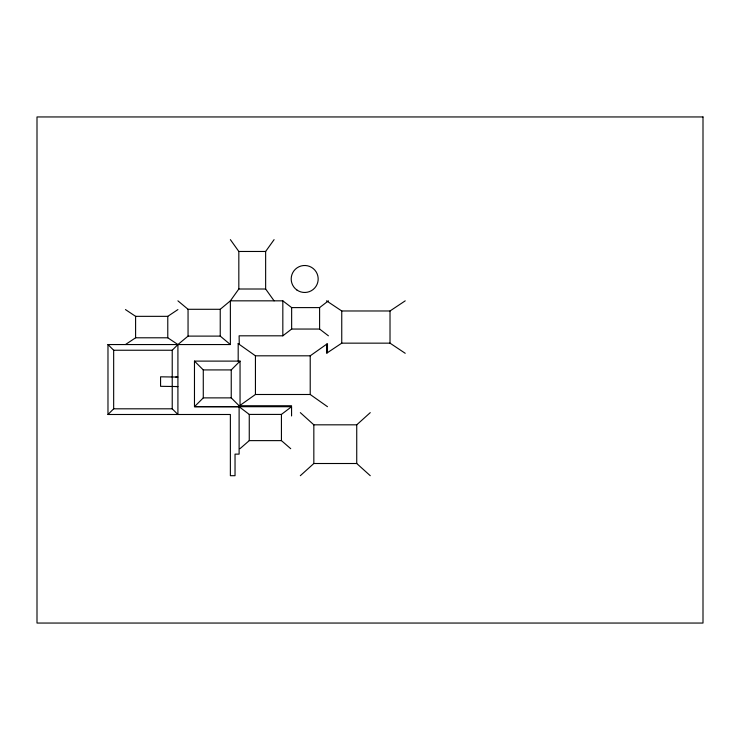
<?xml version="1.0" encoding="UTF-8"?>
<svg xmlns="http://www.w3.org/2000/svg" width="740" height="740" viewBox="0 0 740 740"><rect width="100%" height="100%" fill="white"/><g stroke="black" fill="none" stroke-linecap="round" stroke-linejoin="round"><path stroke-width="1.11" d="M230.371 239.64L238.826 251.471L238.826 289.007L230.371 300.838L220.233 309.292L188.053 309.292L177.915 300.838M274.087 300.838L265.642 289.007L265.642 251.471L274.087 239.64M230.371 344.553L107.975 344.553L107.975 414.493L113.664 408.813L172.226 408.813L177.915 414.493L177.915 344.553L188.053 336.108L220.233 336.108L230.371 344.553L230.371 300.838L282.828 300.838L291.643 307.6L319.597 307.6L328.412 300.838M172.226 408.813L172.226 350.242L177.915 344.553L167.776 337.792L135.596 337.792L125.458 344.553M291.569 406.713L194.472 406.686L194.472 361.111L240.047 361.111L240.047 406.686L231.241 397.88L203.278 397.88L194.472 406.686L239.113 406.713L249.26 414.418L281.431 414.418L291.569 406.713L291.569 415.954M231.241 397.88L231.241 369.917L240.047 361.111M300.32 475.7L313.834 463.508L356.736 463.508L370.259 475.7M300.32 412.633L313.834 424.825L356.736 424.825L370.259 412.633M239.964 448.699L249.26 440.624L281.431 440.624L290.728 448.699M238.188 361.111L238.188 343.619L239.251 343.619L239.113 335.812L282.828 335.812L291.643 329.05L319.597 329.05L328.412 335.812M239.094 406.047L255.439 394.494L310.217 394.494L327.478 406.686M238.188 343.619L255.439 355.811L310.217 355.811L327.478 343.619L327.478 352.795M125.458 309.579L135.596 316.341L167.776 316.341L177.915 309.579M405.224 353.295L390.017 343.157L341.75 343.157L326.543 353.295L326.543 344.174M326.543 300.838L341.75 310.976L390.017 310.976L405.224 300.838M238.826 251.471L265.642 251.471M238.826 289.007L265.642 289.007M107.975 344.553L113.664 350.242L172.226 350.242M194.472 361.111L203.278 369.917L231.241 369.917M240.26 405.751L291.569 405.751M107.975 414.493L230.371 414.493L230.371 475.7L235.033 475.7L235.033 454.129L239.113 454.129L239.113 406.713M175.796 377.021L177.915 377.067L160.571 376.817L160.571 386.317L177.915 386.558L175.796 386.521M390.017 310.976L390.017 343.157M356.736 424.825L356.736 463.508M341.75 310.976L341.75 343.157M319.597 307.6L319.597 329.05M313.834 424.825L313.834 463.508M310.217 355.811L310.217 394.494M291.643 307.6L291.643 329.05M282.828 300.838L282.828 335.812M281.431 414.418L281.431 440.624M255.439 355.811L255.439 394.494M249.26 414.418L249.26 440.624M220.233 309.292L220.233 336.108M203.278 369.917L203.278 397.88M188.053 309.292L188.053 336.108M167.776 316.341L167.776 337.792M135.596 316.341L135.596 337.792M113.664 350.242L113.664 408.813M703 116.948L37 116.948L37 623.052L703 623.052L703 116.948M296.916 290.015A13.496 13.496 0 0 0 318.126 280.192A13.496 13.496 0 0 0 299.016 266.742A13.496 13.496 0 0 0 296.916 290.015"/></g></svg>
